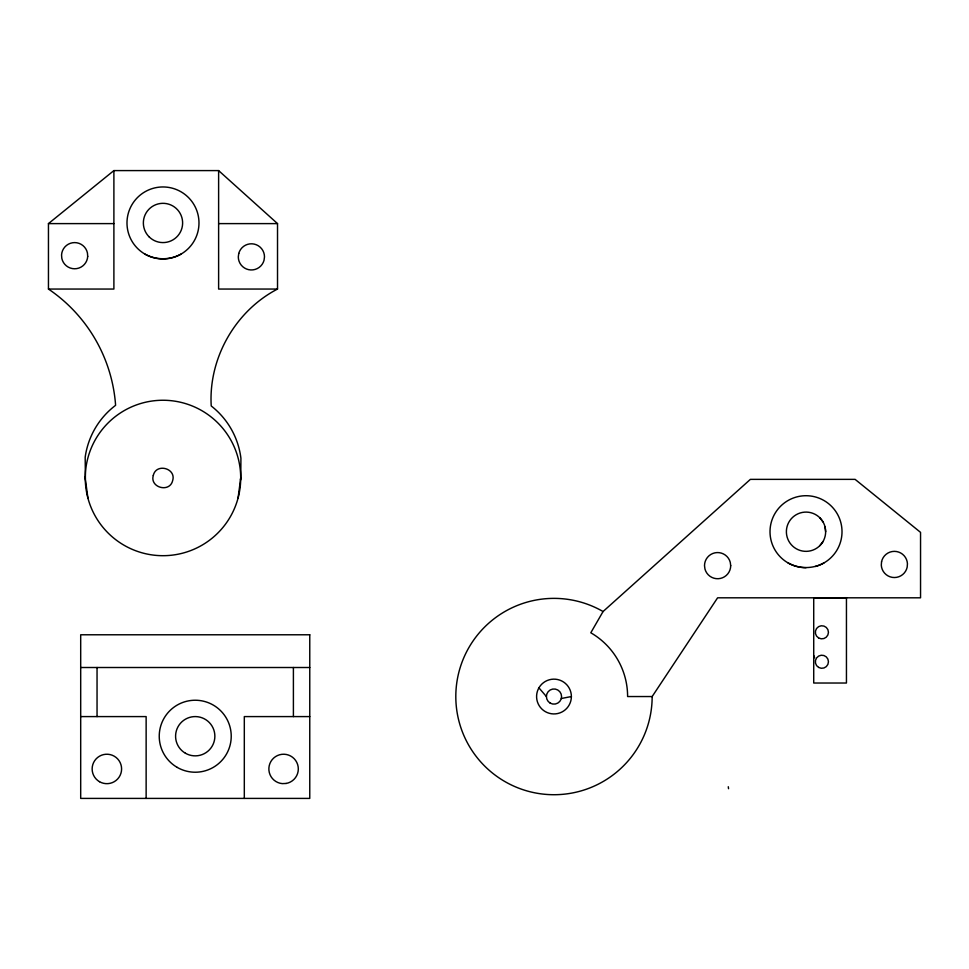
<?xml version="1.0" encoding="UTF-8"?>
<svg xmlns="http://www.w3.org/2000/svg" width="969" height="969" viewBox="0 0 969 969"><rect width="100%" height="100%" fill="white"/><g stroke="black" fill="none" stroke-linecap="round" stroke-linejoin="round"><path stroke-width="1.45" d="M728.288 786.731L728.543 788.705M238.059 498.09A77.726 77.726 0 0 0 142.867 402.898A77.726 77.726 0 0 0 108.031 532.938A77.726 77.726 0 0 0 238.059 498.09L240.784 477.572L240.918 458.24A78.537 78.537 0 0 0 211.23 405.975C208.323 358.457 235.249 310.964 277.522 289.053L277.522 223.609L218.619 170.592L113.894 170.592L48.45 223.609L48.45 289.053A153.671 153.671 0 0 1 115.602 405.321A78.537 78.537 0 0 0 85.187 457.174L85.393 479.013M240.457 479.946L240.712 477.971M603.069 611.524L590.799 632.781A73.632 73.632 0 0 1 627.609 696.541L652.161 696.541L717.605 597.812L920.55 597.812L920.55 532.369L855.106 479.364L750.381 479.364L603.069 611.524A98.172 98.172 0 0 0 461.728 662.966A98.172 98.172 0 0 0 536.935 793.223A98.172 98.172 0 0 0 652.161 696.541M819.895 545.608L823.02 541.538M180.985 254.132C169.902 260.286 156.07 260.286 144.987 254.132A35.998 35.998 0 0 1 144.987 191.777A35.998 35.998 0 0 1 198.984 222.955A35.998 35.998 0 0 1 144.987 254.132M788.015 562.892C799.098 569.094 812.93 569.13 824.013 562.892M561.317 698.504L571.383 696.541A17.406 17.406 0 0 0 545.281 681.473A17.406 17.406 0 0 0 545.281 711.609A17.406 17.406 0 0 0 571.383 696.541M48.45 223.609L113.894 223.609M218.619 223.609L277.522 223.609M48.45 289.053L113.894 289.053L113.894 170.592M277.522 289.053L218.619 289.053L218.619 170.592M80.693 667.508L309.765 667.508M80.693 716.588L146.137 716.588L146.137 798.408M309.765 716.588L244.309 716.588L244.309 798.408M538.909 687.845L546.395 696.541M819.895 517.834L823.02 521.903M813.718 655.553L814.65 657.806M85.054 476.918L87.913 498.09M824.982 526.639L825.649 531.715A19.634 19.634 0 0 1 796.191 548.72A19.634 19.634 0 0 1 796.191 514.721A19.634 19.634 0 0 1 825.649 531.715M293.401 667.508L293.401 716.588M97.045 667.508L97.045 716.588M806.014 567.713A35.998 35.998 0 0 1 773.383 516.501A35.998 35.998 0 0 1 833.594 508.58A35.998 35.998 0 0 1 815.329 566.49M881.56 561.729L881.293 565.133A13.094 13.094 0 0 0 907.178 567.156L907.444 563.752A13.094 13.094 0 0 0 881.56 561.729M153.308 475.379C149.517 487.686 169.805 493.112 172.664 480.563C176.455 468.269 156.166 462.831 153.308 475.379M238.749 253.49L238.301 256.882A13.094 13.094 0 0 0 264.04 260.273L264.489 256.882A13.094 13.094 0 0 0 238.749 253.49M286.109 783.461L282.27 783.618A14.729 14.729 0 0 1 270.848 761.561A14.729 14.729 0 0 1 295.666 760.52A14.729 14.729 0 0 1 286.109 783.461M846.446 597.703L813.718 597.934L813.718 683.024L846.446 683.024L846.446 597.703M309.765 634.78L80.693 634.78L80.693 798.408L309.765 798.408L309.765 634.78M730.699 565.642L730.251 562.262A13.094 13.094 0 0 0 704.511 565.642L704.96 569.033A13.094 13.094 0 0 0 730.699 565.642M87.707 256.373L87.44 252.97A13.094 13.094 0 0 0 61.556 254.992L61.822 258.396A13.094 13.094 0 0 0 87.707 256.373M550.186 703.119A7.595 7.595 0 0 0 561.572 696.541A7.595 7.595 0 0 0 550.186 689.976A7.595 7.595 0 0 0 550.186 703.119M818.623 637.965A6.541 6.541 0 0 0 828.447 632.297A6.541 6.541 0 0 0 818.623 626.628A6.541 6.541 0 0 0 818.623 637.965M818.623 667.423A6.541 6.541 0 0 0 828.447 661.754A6.541 6.541 0 0 0 818.623 656.086A6.541 6.541 0 0 0 818.623 667.423M149.105 236.836A19.634 19.634 0 0 0 181.954 228.042A19.634 19.634 0 0 0 157.911 203.987A19.634 19.634 0 0 0 149.105 236.836M185.406 753.228A19.634 19.634 0 0 0 214.864 736.222A19.634 19.634 0 0 0 185.406 719.216A19.634 19.634 0 0 0 185.406 753.228M177.23 767.4A35.998 35.998 0 0 0 231.228 736.222A35.998 35.998 0 0 0 177.23 705.057A35.998 35.998 0 0 0 177.23 767.4M99.504 781.704A14.729 14.729 0 0 0 121.597 768.95A14.729 14.729 0 0 0 99.504 756.195A14.729 14.729 0 0 0 99.504 781.704"/></g></svg>
